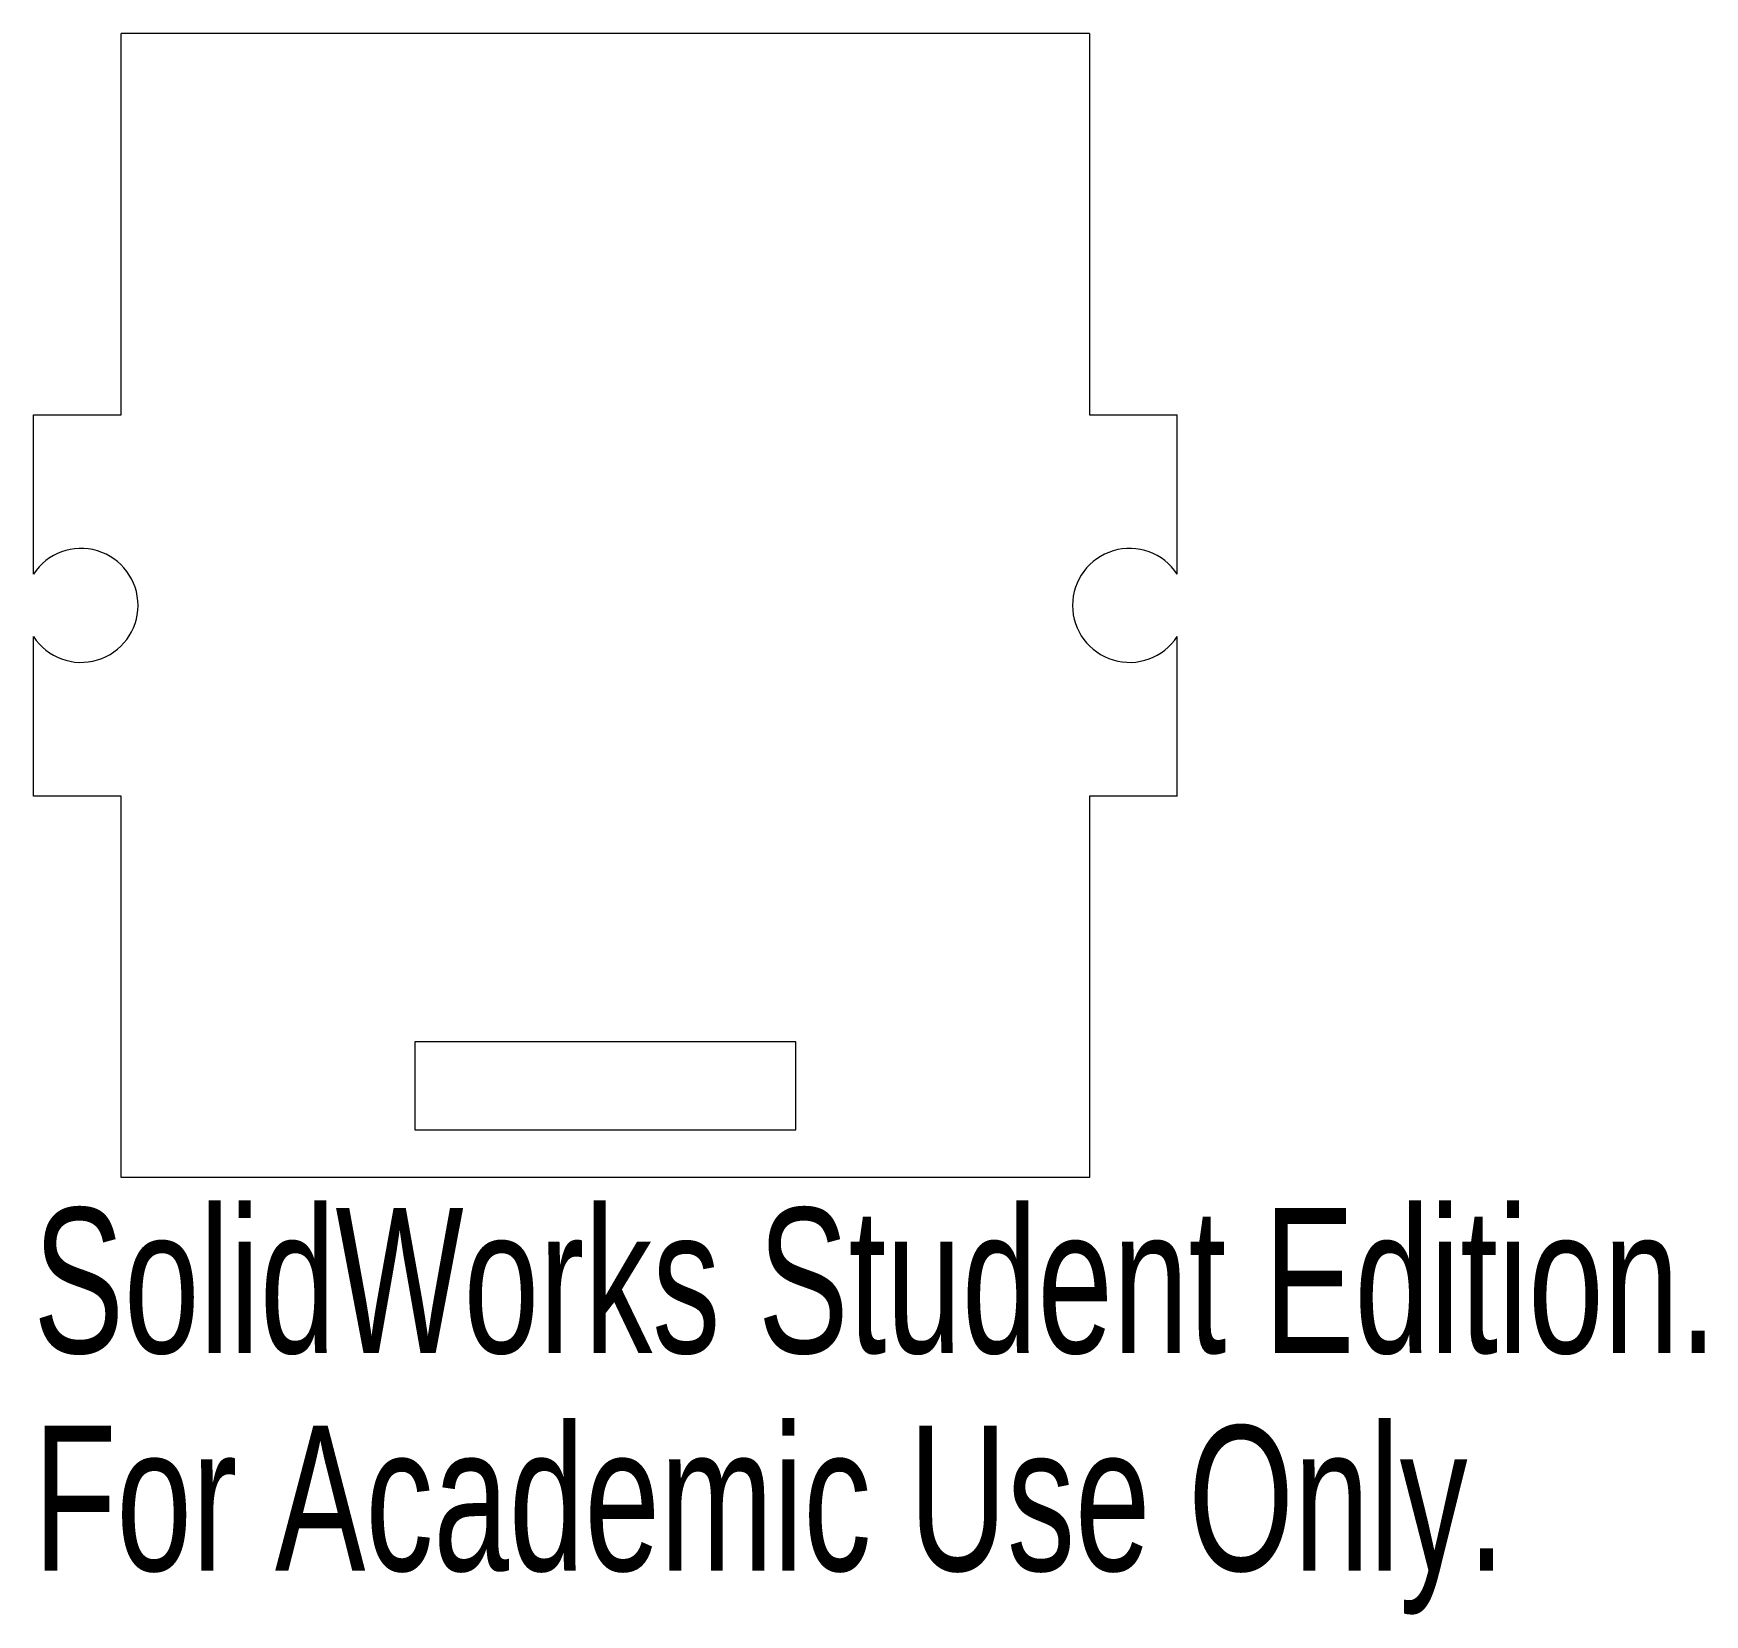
# Model space of a CAD drawing. Header units: inches. Extents: x -1.5 to 0.69, y -0.64 to 1.44.
import ezdxf

# ---------------------------------------------------------------- set-up
doc = ezdxf.new("R2010")
doc.units = ezdxf.units.IN
doc.header["$MEASUREMENT"] = 0
doc.styles.add('SLDTEXTSTYLE0', font='TXT', dxfattribs={"width": 0.7})

msp = doc.modelspace()

# ---------------------------------------------------------------- linework, layer by layer
at = {"color": 7, "linetype": 'Continuous', "lineweight": 15}
for p, q in [((-0.115, 1.4375), (-1.385, 1.4375)), ((-1.385, 0.9375), (-1.385, 1.4375)), ((-0.115, 1.4375), (-0.115, 0.9375)), ((-1.5, 0.9375), (-1.385, 0.9375)), ((-1.5, 0.7285), (-1.5, 0.9375)), ((-0.115, 0.9375), (0, 0.9375)), ((0, 0.7285), (0, 0.9375)), ((-1.5, 0.4375), (-1.5, 0.6465)), ((0, 0.4375), (0, 0.6465)), ((-1.385, 0.4375), (-1.5, 0.4375)), ((-1.385, -0.0625), (-1.385, 0.4375)), ((-0.115, 0.4375), (-0.115, -0.0625)), ((0, 0.4375), (-0.115, 0.4375)), ((-1, 0.115), (-1, 0)), ((-0.5, 0.115), (-1, 0.115)), ((-0.5, 0), (-0.5, 0.115)), ((-1, 0), (-0.5, 0)), ((-0.115, -0.0625), (-1.385, -0.0625))]:
    msp.add_line(p, q, dxfattribs=at)
for centre, start, end in [((-1.4375, 0.6875), 213.2673, 146.7327), ((-0.0625, 0.6875), 33.2673, 326.7327)]:
    msp.add_arc(centre, 0.0747, start, end, dxfattribs=at)

# ---------------------------------------------------------------- texts
at = {"color": 7, "linetype": 'Continuous', "char_height": 0.1903, "attachment_point": 1, "style": 'SLDTEXTSTYLE0'}
for s, insert in [('SolidWorks Student Edition.', (-1.5, -0.1026)), ('For Academic Use Only.', (-1.5, -0.3881))]:
    msp.add_mtext(s, dxfattribs=dict(at, insert=insert))

doc.saveas('drawing.dxf')
